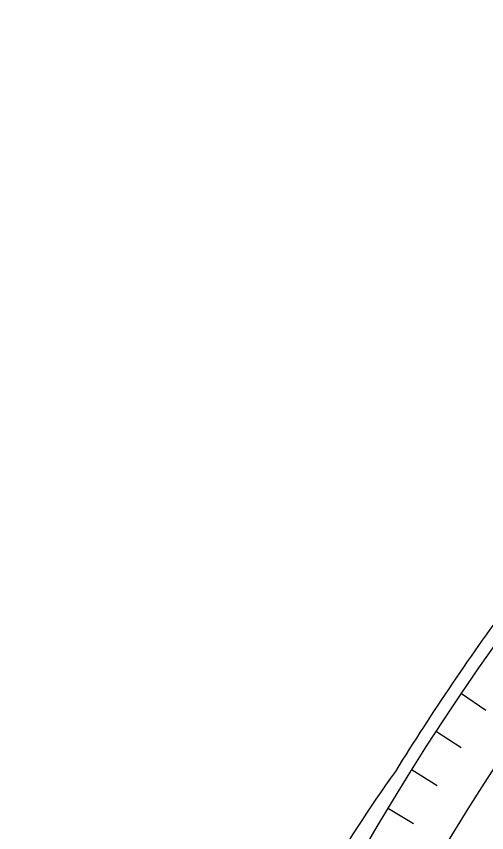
# Model space of a CAD drawing. Header units: millimetres. Extents: x -76 to 76, y -76 to 86.
# Drawn here: x -75.61 to -61.96, y 38.24 to 61.96 of the extents above; entities that cross this region are included whole.
import ezdxf

# ---------------------------------------------------------------- set-up
doc = ezdxf.new("R2010")
doc.units = ezdxf.units.MM
for name, color, linetype in [('CUT_INNER', 6, 'Continuous'), ('CUT_OUTER', 1, 'Continuous'), ('ENGRAVE', 7, 'Continuous'), ('ENGRAVE_FINE', 8, 'Continuous')]:
    doc.layers.add(name, color=color, linetype=linetype)

msp = doc.modelspace()

# ---------------------------------------------------------------- linework, layer by layer
at = {"layer": 'CUT_INNER'}
msp.add_arc((0.0001, -0.0002), 69.5399, 92.274707, 357.539245, dxfattribs=at)
at = {"layer": 'CUT_OUTER'}
for centre, radius, start, end in [((-0.3556, 0.2403), 75.5708, 143.613007, 148.236904), ((-31.513, 16.3028), 40.717, 144.37178, 155.45836)]:
    msp.add_arc(centre, radius, start, end, dxfattribs=at)
at = {"layer": 'ENGRAVE'}
for radius in [75.6124, 73.6227, 69.9276]:
    msp.add_circle((0, 0), radius, dxfattribs=at)
at = {"layer": 'ENGRAVE_FINE'}
for points in [[(-62.6855, 42.2819), (-61.9786, 41.8051)], [(-63.4139, 41.1815), (-62.6987, 40.717)], [(-64.123, 40.0685), (-63.3998, 39.6166)], [(-64.8125, 38.9433), (-64.0816, 38.5041)]]:
    msp.add_lwpolyline(points, dxfattribs=at)

doc.saveas('drawing.dxf')
